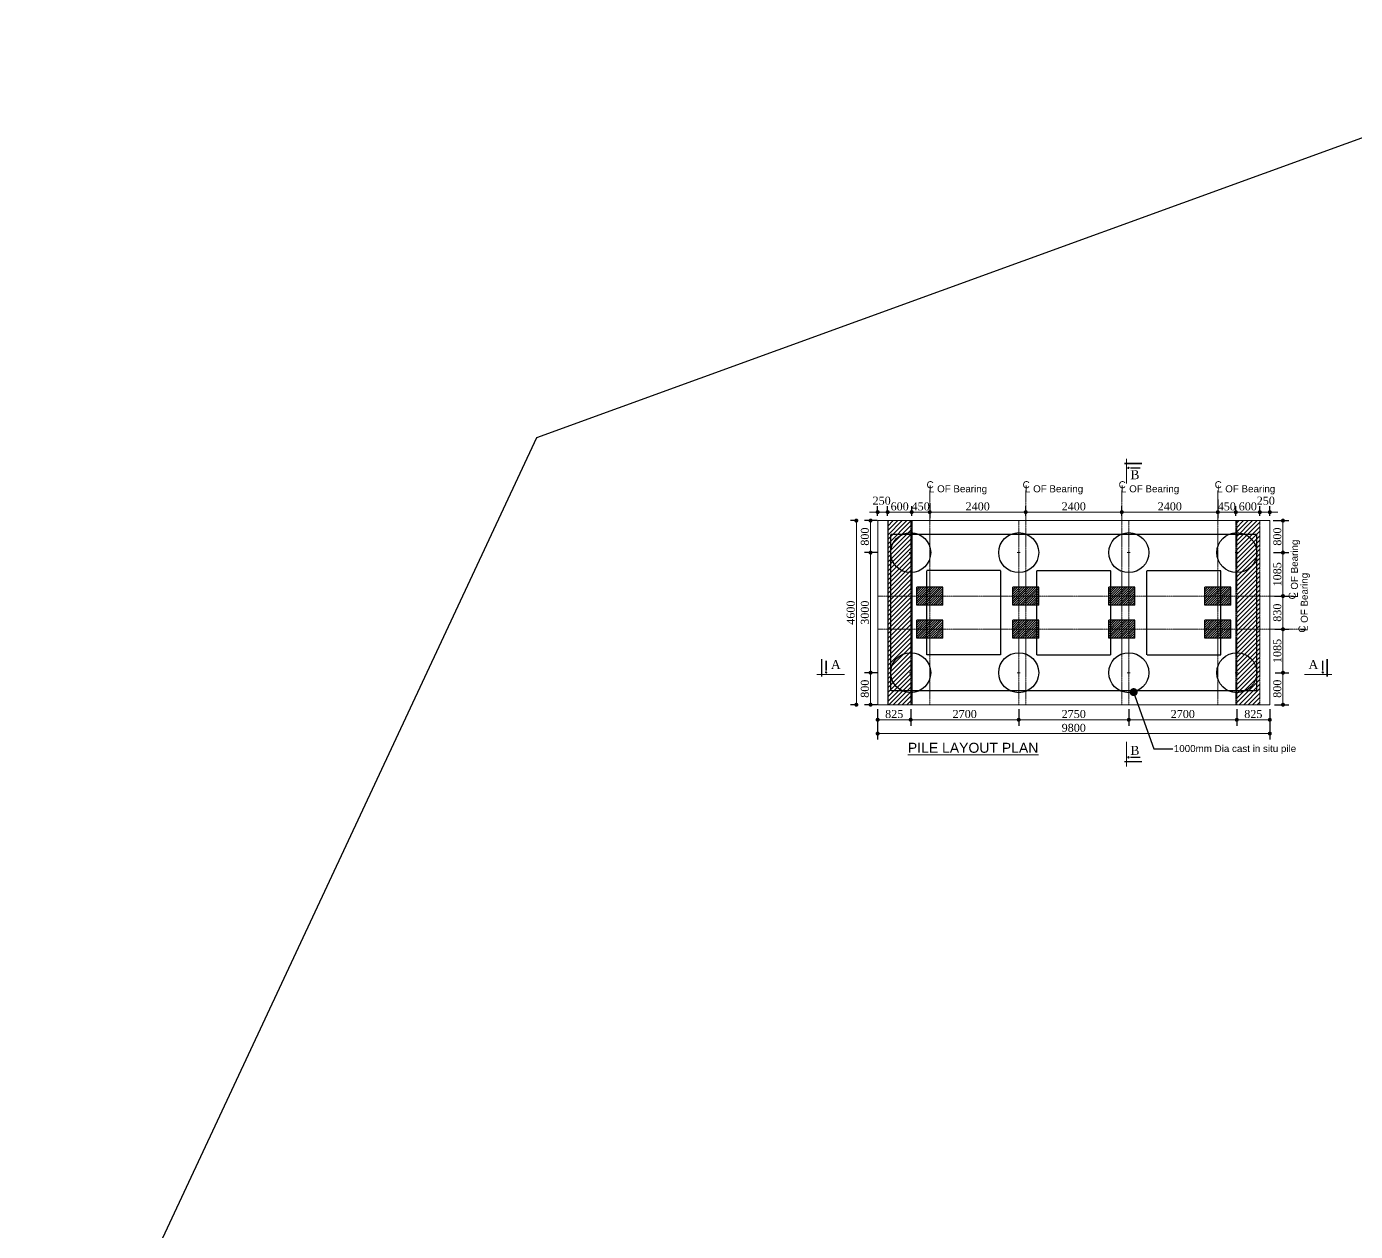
# Model space of a CAD drawing. Header units: millimetres. Extents: x -452357 to 35267, y 81803 to 461763.
# Drawn here: x -312808 to -279601, y 305054 to 335157 of the extents above; entities that cross this region are included whole.
import ezdxf

# ---------------------------------------------------------------- set-up
doc = ezdxf.new("R2010")
doc.units = ezdxf.units.MM
doc.header["$PDMODE"] = 2
doc.linetypes.add('CENTER', pattern=[2, 1.25, -0.25, 0.25, -0.25])
doc.linetypes.add('HIDDEN', pattern=[9.525, 6.35, -3.175])
doc.layers.get('Defpoints').update_dxf_attribs({"lineweight": 13})
for name, color, linetype, lineweight in [('Center Line', 34, 'Continuous', 15), ('Dimision', 96, 'Continuous', 18), ('hatch', 65, 'Continuous', 15), ('Hatching', 65, 'Continuous', 20), ('Pile', 11, 'Continuous', 15), ('Text', 7, 'Continuous', 15)]:
    doc.layers.add(name, color=color, linetype=linetype, lineweight=lineweight)
doc.layers.add('Pire Line', color=11, linetype='Continuous')
doc.styles.add('ROMANS', font='arial.ttf', dxfattribs={"height": 200})
doc.styles.get("Standard").update_dxf_attribs({"font": 'times.ttf'})
doc.linetypes.add('BATTING', pattern='A,0.00254,-2.54,[134,ltypeshp.shx,S=2.54,R=0,X=-2.54,Y=0],-5.08,[134,ltypeshp.shx,S=2.54,R=180,X=2.54,Y=0],-2.54', length=10.16254)
doc.dimstyles.new('ISO-25', dxfattribs={"dimtxt": 175, "dimasz": 100, "dimexe": 65, "dimexo": 115.625, "dimgap": 40, "dimtad": 1, "dimtoh": 1, "dimdec": 0, "dimtxsty": 'Standard', "dimblk": 'DOT', "dimcen": 300, "dimclrd": 256, "dimclre": 256, "dimclrt": 256, "dimadec": 0, "dimazin": 0, "dimtfac": 1, "dimtdec": 0, "dimtix": 1, "dimtmove": 0, "dimatfit": 3, "dimldrblk": 'DOT', "dimfxl": 75, "dimlwd": -1, "dimarcsym": 0})
pattern_1 = [(45, (76970.856, 180745.85), (-56.1266, 56.1266), [])]

# ---------------------------------------------------------------- blocks, each defined once
blk = doc.blocks.new('_Dot')
at = {"color": 0, "linetype": 'ByBlock', "lineweight": -2}
blk.add_line((-0.5, 0), (-1, 0), dxfattribs=at)
at = {"color": 0, "linetype": 'ByBlock', "const_width": 0.5}
blk.add_lwpolyline([(-0.25, 0, 1), (0.25, 0, 1)], format="xyb", close=True, dxfattribs=at)
blk = doc.blocks.new('*D371')
at = {"layer": 'Defpoints', "color": 0, "ltscale": 3, "transparency": 16777216}
for p in [(-283040, 323458), (-285440, 323026), (-285440, 322814)]:
    blk.add_point(p, dxfattribs=at)
at = {"layer": 'Dimision', "color": 1, "lineweight": -2, "ltscale": 3, "transparency": 16777216}
for p, q in [((-285440, 322930), (-285440, 323176)), ((-283040, 323342), (-283040, 322876))]:
    blk.add_line(p, q, dxfattribs=at)
at = {"layer": 'Dimision', "ltscale": 3, "transparency": 16777216}
blk.add_line((-283140, 323026), (-285340, 323026), dxfattribs=at)
at = {"layer": 'Dimision', "ltscale": 3, "transparency": 16777216, "xscale": 100, "yscale": 100, "zscale": 100, "rotation": 180}
blk.add_blockref('_Dot', (-285440, 323026), dxfattribs=at)
at = {"layer": 'Dimision', "ltscale": 3, "transparency": 16777216, "xscale": 100, "yscale": 100, "zscale": 100}
blk.add_blockref('_Dot', (-283040, 323026), dxfattribs=at)
at = {"layer": 'Dimision', "ltscale": 3, "transparency": 16777216, "insert": (-284240, 323168), "char_height": 200, "attachment_point": 5}
blk.add_mtext('2400', dxfattribs=at)
blk = doc.blocks.new('*D372')
at = {"layer": 'Defpoints', "color": 0, "ltscale": 3, "transparency": 16777216}
for p in [(-290239, 323366), (-290239, 323026), (-287840, 322814)]:
    blk.add_point(p, dxfattribs=at)
at = {"layer": 'Dimision', "color": 1, "lineweight": -2, "ltscale": 3, "transparency": 16777216}
for p, q in [((-290239, 323250), (-290239, 322876)), ((-287840, 322930), (-287840, 323176))]:
    blk.add_line(p, q, dxfattribs=at)
at = {"layer": 'Dimision', "ltscale": 3, "transparency": 16777216}
blk.add_line((-287940, 323026), (-290139, 323026), dxfattribs=at)
at = {"layer": 'Dimision', "ltscale": 3, "transparency": 16777216, "xscale": 100, "yscale": 100, "zscale": 100, "rotation": 180}
blk.add_blockref('_Dot', (-290239, 323026), dxfattribs=at)
at = {"layer": 'Dimision', "ltscale": 3, "transparency": 16777216, "xscale": 100, "yscale": 100, "zscale": 100}
blk.add_blockref('_Dot', (-287840, 323026), dxfattribs=at)
at = {"layer": 'Dimision', "ltscale": 3, "transparency": 16777216, "insert": (-289040, 323168), "char_height": 200, "attachment_point": 5}
blk.add_mtext('2400', dxfattribs=at)
blk = doc.blocks.new('*D373')
at = {"layer": 'Defpoints', "color": 0, "ltscale": 3, "transparency": 16777216}
for p in [(-290239, 323366), (-290690, 323026), (-290690, 322814)]:
    blk.add_point(p, dxfattribs=at)
at = {"layer": 'Dimision', "color": 1, "lineweight": -2, "ltscale": 3, "transparency": 16777216}
for p, q in [((-290690, 322930), (-290690, 323176)), ((-290239, 323250), (-290239, 322876))]:
    blk.add_line(p, q, dxfattribs=at)
at = {"layer": 'Dimision', "ltscale": 3, "transparency": 16777216}
for p, q in [((-290790, 323026), (-290890, 323026)), ((-290239, 323026), (-290690, 323026)), ((-290139, 323026), (-290039, 323026))]:
    blk.add_line(p, q, dxfattribs=at)
at = {"layer": 'Dimision', "ltscale": 3, "transparency": 16777216, "xscale": 100, "yscale": 100, "zscale": 100}
blk.add_blockref('_Dot', (-290690, 323026), dxfattribs=at)
at = {"layer": 'Dimision', "ltscale": 3, "transparency": 16777216, "xscale": 100, "yscale": 100, "zscale": 100, "rotation": 180}
blk.add_blockref('_Dot', (-290239, 323026), dxfattribs=at)
at = {"layer": 'Dimision', "ltscale": 3, "transparency": 16777216, "insert": (-290465, 323168), "char_height": 200, "attachment_point": 5}
blk.add_mtext('450', dxfattribs=at)
blk = doc.blocks.new('*D374')
at = {"layer": 'Defpoints', "color": 0, "ltscale": 0.25, "transparency": 16777216}
for p in [(-291290, 323026), (-291290, 322814), (-290690, 322814)]:
    blk.add_point(p, dxfattribs=at)
at = {"layer": 'Dimision', "color": 1, "lineweight": -2, "ltscale": 0.25, "transparency": 16777216}
for p, q in [((-291290, 322930), (-291290, 323176)), ((-290690, 322930), (-290690, 323176))]:
    blk.add_line(p, q, dxfattribs=at)
at = {"layer": 'Dimision', "ltscale": 0.25, "transparency": 16777216}
blk.add_line((-290790, 323026), (-291190, 323026), dxfattribs=at)
at = {"layer": 'Dimision', "ltscale": 0.25, "transparency": 16777216, "xscale": 100, "yscale": 100, "zscale": 100, "rotation": 180}
blk.add_blockref('_Dot', (-291290, 323026), dxfattribs=at)
at = {"layer": 'Dimision', "ltscale": 0.25, "transparency": 16777216, "xscale": 100, "yscale": 100, "zscale": 100}
blk.add_blockref('_Dot', (-290690, 323026), dxfattribs=at)
at = {"layer": 'Dimision', "ltscale": 0.25, "transparency": 16777216, "insert": (-290990, 323168), "char_height": 200, "attachment_point": 5}
blk.add_mtext('600', dxfattribs=at)
blk = doc.blocks.new('*D375')
at = {"layer": 'Defpoints', "color": 0, "ltscale": 0.25, "transparency": 16777216}
for p in [(-291540, 323026), (-291540, 322814), (-291290, 322814)]:
    blk.add_point(p, dxfattribs=at)
at = {"layer": 'Dimision', "color": 1, "lineweight": -2, "ltscale": 0.25, "transparency": 16777216}
for p, q in [((-291540, 322930), (-291540, 323176)), ((-291290, 322930), (-291290, 323176))]:
    blk.add_line(p, q, dxfattribs=at)
at = {"layer": 'Dimision', "ltscale": 0.25, "transparency": 16777216}
for p, q in [((-291640, 323026), (-291740, 323026)), ((-291290, 323026), (-291540, 323026)), ((-291190, 323026), (-291090, 323026))]:
    blk.add_line(p, q, dxfattribs=at)
at = {"layer": 'Dimision', "ltscale": 0.25, "transparency": 16777216, "xscale": 100, "yscale": 100, "zscale": 100}
blk.add_blockref('_Dot', (-291540, 323026), dxfattribs=at)
at = {"layer": 'Dimision', "ltscale": 0.25, "transparency": 16777216, "xscale": 100, "yscale": 100, "zscale": 100, "rotation": 180}
blk.add_blockref('_Dot', (-291290, 323026), dxfattribs=at)
at = {"layer": 'Dimision', "ltscale": 0.25, "transparency": 16777216, "insert": (-291440, 323310), "char_height": 200, "attachment_point": 5}
blk.add_mtext('250', dxfattribs=at)
blk = doc.blocks.new('*D376')
at = {"layer": 'Defpoints', "color": 0, "ltscale": 3, "transparency": 16777216}
for p in [(-283040, 323366), (-282590, 323026), (-282590, 322814)]:
    blk.add_point(p, dxfattribs=at)
at = {"layer": 'Dimision', "color": 1, "lineweight": -2, "ltscale": 3, "transparency": 16777216}
for p, q in [((-283040, 323250), (-283040, 322876)), ((-282590, 322930), (-282590, 323176))]:
    blk.add_line(p, q, dxfattribs=at)
at = {"layer": 'Dimision', "ltscale": 3, "transparency": 16777216}
for p, q in [((-283140, 323026), (-283240, 323026)), ((-283040, 323026), (-282590, 323026)), ((-282490, 323026), (-282390, 323026))]:
    blk.add_line(p, q, dxfattribs=at)
at = {"layer": 'Dimision', "ltscale": 3, "transparency": 16777216, "xscale": 100, "yscale": 100, "zscale": 100}
blk.add_blockref('_Dot', (-283040, 323026), dxfattribs=at)
at = {"layer": 'Dimision', "ltscale": 3, "transparency": 16777216, "xscale": 100, "yscale": 100, "zscale": 100, "rotation": 180}
blk.add_blockref('_Dot', (-282590, 323026), dxfattribs=at)
at = {"layer": 'Dimision', "ltscale": 3, "transparency": 16777216, "insert": (-282815, 323168), "char_height": 200, "attachment_point": 5}
blk.add_mtext('450', dxfattribs=at)
blk = doc.blocks.new('*D377')
at = {"layer": 'Defpoints', "color": 0, "ltscale": 0.25, "transparency": 16777216}
for p in [(-282590, 322814), (-281990, 323026), (-281990, 322814)]:
    blk.add_point(p, dxfattribs=at)
at = {"layer": 'Dimision', "color": 1, "lineweight": -2, "ltscale": 0.25, "transparency": 16777216}
for p, q in [((-282590, 322930), (-282590, 323176)), ((-281990, 322930), (-281990, 323176))]:
    blk.add_line(p, q, dxfattribs=at)
at = {"layer": 'Dimision', "ltscale": 0.25, "transparency": 16777216}
blk.add_line((-282490, 323026), (-282090, 323026), dxfattribs=at)
at = {"layer": 'Dimision', "ltscale": 0.25, "transparency": 16777216, "xscale": 100, "yscale": 100, "zscale": 100, "rotation": 180}
blk.add_blockref('_Dot', (-282590, 323026), dxfattribs=at)
at = {"layer": 'Dimision', "ltscale": 0.25, "transparency": 16777216, "xscale": 100, "yscale": 100, "zscale": 100}
blk.add_blockref('_Dot', (-281990, 323026), dxfattribs=at)
at = {"layer": 'Dimision', "ltscale": 0.25, "transparency": 16777216, "insert": (-282290, 323168), "char_height": 200, "attachment_point": 5}
blk.add_mtext('600', dxfattribs=at)
blk = doc.blocks.new('*D378')
at = {"layer": 'Defpoints', "color": 0, "ltscale": 0.25, "transparency": 16777216}
for p in [(-281990, 322814), (-281740, 323026), (-281740, 322814)]:
    blk.add_point(p, dxfattribs=at)
at = {"layer": 'Dimision', "color": 1, "lineweight": -2, "ltscale": 0.25, "transparency": 16777216}
for p, q in [((-281990, 322930), (-281990, 323176)), ((-281740, 322930), (-281740, 323176))]:
    blk.add_line(p, q, dxfattribs=at)
at = {"layer": 'Dimision', "ltscale": 0.25, "transparency": 16777216}
for p, q in [((-282090, 323026), (-282190, 323026)), ((-281990, 323026), (-281740, 323026)), ((-281640, 323026), (-281540, 323026))]:
    blk.add_line(p, q, dxfattribs=at)
at = {"layer": 'Dimision', "ltscale": 0.25, "transparency": 16777216, "xscale": 100, "yscale": 100, "zscale": 100}
blk.add_blockref('_Dot', (-281990, 323026), dxfattribs=at)
at = {"layer": 'Dimision', "ltscale": 0.25, "transparency": 16777216, "xscale": 100, "yscale": 100, "zscale": 100, "rotation": 180}
blk.add_blockref('_Dot', (-281740, 323026), dxfattribs=at)
at = {"layer": 'Dimision', "ltscale": 0.25, "transparency": 16777216, "insert": (-281840, 323310), "char_height": 200, "attachment_point": 5}
blk.add_mtext('250', dxfattribs=at)
blk = doc.blocks.new('*D379')
at = {"layer": 'Defpoints', "color": 0, "ltscale": 3, "transparency": 16777216}
for p in [(-291440, 322814), (-291717, 322014), (-291440, 322014)]:
    blk.add_point(p, dxfattribs=at)
at = {"layer": 'Dimision', "color": 1, "lineweight": -2, "ltscale": 3, "transparency": 16777216}
for p, q in [((-291555, 322814), (-291867, 322814)), ((-291555, 322014), (-291867, 322014))]:
    blk.add_line(p, q, dxfattribs=at)
at = {"layer": 'Dimision', "ltscale": 3, "transparency": 16777216}
blk.add_line((-291717, 322714), (-291717, 322114), dxfattribs=at)
at = {"layer": 'Dimision', "ltscale": 3, "transparency": 16777216, "xscale": 100, "yscale": 100, "zscale": 100}
for p, rotation in [((-291717, 322814), 90), ((-291717, 322014), 270)]:
    blk.add_blockref('_Dot', p, dxfattribs=dict(at, rotation=rotation))
at = {"layer": 'Dimision', "ltscale": 3, "transparency": 16777216, "insert": (-291859, 322414), "char_height": 200, "attachment_point": 5, "rotation": 90}
blk.add_mtext('800', dxfattribs=at)
blk = doc.blocks.new('*D380')
at = {"layer": 'Defpoints', "color": 0, "ltscale": 3, "transparency": 16777216}
for p in [(-291440, 322014), (-291717, 319014), (-291440, 319014)]:
    blk.add_point(p, dxfattribs=at)
at = {"layer": 'Dimision', "color": 1, "lineweight": -2, "ltscale": 3, "transparency": 16777216}
for p, q in [((-291555, 322014), (-291867, 322014)), ((-291555, 319014), (-291867, 319014))]:
    blk.add_line(p, q, dxfattribs=at)
at = {"layer": 'Dimision', "ltscale": 3, "transparency": 16777216}
blk.add_line((-291717, 321914), (-291717, 319114), dxfattribs=at)
at = {"layer": 'Dimision', "ltscale": 3, "transparency": 16777216, "xscale": 100, "yscale": 100, "zscale": 100}
for p, rotation in [((-291717, 322014), 90), ((-291717, 319014), 270)]:
    blk.add_blockref('_Dot', p, dxfattribs=dict(at, rotation=rotation))
at = {"layer": 'Dimision', "ltscale": 3, "transparency": 16777216, "insert": (-291859, 320514), "char_height": 200, "attachment_point": 5, "rotation": 90}
blk.add_mtext('3000', dxfattribs=at)
blk = doc.blocks.new('*D381')
at = {"layer": 'Defpoints', "color": 0, "ltscale": 3, "transparency": 16777216}
for p in [(-291440, 319014), (-291717, 318214), (-291440, 318214)]:
    blk.add_point(p, dxfattribs=at)
at = {"layer": 'Dimision', "color": 1, "lineweight": -2, "ltscale": 3, "transparency": 16777216}
for p, q in [((-291555, 319014), (-291867, 319014)), ((-291555, 318214), (-291867, 318214))]:
    blk.add_line(p, q, dxfattribs=at)
at = {"layer": 'Dimision', "ltscale": 3, "transparency": 16777216}
blk.add_line((-291717, 318914), (-291717, 318314), dxfattribs=at)
at = {"layer": 'Dimision', "ltscale": 3, "transparency": 16777216, "xscale": 100, "yscale": 100, "zscale": 100}
for p, rotation in [((-291717, 319014), 90), ((-291717, 318214), 270)]:
    blk.add_blockref('_Dot', p, dxfattribs=dict(at, rotation=rotation))
at = {"layer": 'Dimision', "ltscale": 3, "transparency": 16777216, "insert": (-291859, 318614), "char_height": 200, "attachment_point": 5, "rotation": 90}
blk.add_mtext('800', dxfattribs=at)
blk = doc.blocks.new('*D382')
at = {"layer": 'Defpoints', "color": 0, "ltscale": 3, "transparency": 16777216}
for p in [(-291540, 318214), (-281740, 318214), (-291540, 317493)]:
    blk.add_point(p, dxfattribs=at)
at = {"layer": 'Dimision', "color": 1, "lineweight": -2, "ltscale": 3, "transparency": 16777216}
for p, q in [((-291540, 318099), (-291540, 317343)), ((-281740, 318099), (-281740, 317343))]:
    blk.add_line(p, q, dxfattribs=at)
at = {"layer": 'Dimision', "ltscale": 3, "transparency": 16777216}
blk.add_line((-281840, 317493), (-291440, 317493), dxfattribs=at)
at = {"layer": 'Dimision', "ltscale": 3, "transparency": 16777216, "xscale": 100, "yscale": 100, "zscale": 100, "rotation": 180}
blk.add_blockref('_Dot', (-291540, 317493), dxfattribs=at)
at = {"layer": 'Dimision', "ltscale": 3, "transparency": 16777216, "xscale": 100, "yscale": 100, "zscale": 100}
blk.add_blockref('_Dot', (-281740, 317493), dxfattribs=at)
at = {"layer": 'Dimision', "ltscale": 3, "transparency": 16777216, "insert": (-286640, 317635), "char_height": 200, "attachment_point": 5}
blk.add_mtext('9800', dxfattribs=at)
blk = doc.blocks.new('*D383')
at = {"layer": 'Defpoints', "color": 0, "ltscale": 3, "transparency": 16777216}
for p in [(-292072, 322814), (-291927, 322814), (-291927, 318214)]:
    blk.add_point(p, dxfattribs=at)
at = {"layer": 'Dimision', "color": 1, "lineweight": -2, "ltscale": 3, "transparency": 16777216}
for p, q in [((-292042, 322814), (-292222, 322814)), ((-292042, 318214), (-292222, 318214))]:
    blk.add_line(p, q, dxfattribs=at)
at = {"layer": 'Dimision', "ltscale": 3, "transparency": 16777216}
blk.add_line((-292072, 318314), (-292072, 322714), dxfattribs=at)
at = {"layer": 'Dimision', "ltscale": 3, "transparency": 16777216, "xscale": 100, "yscale": 100, "zscale": 100}
for p, rotation in [((-292072, 322814), 90), ((-292072, 318214), 270)]:
    blk.add_blockref('_Dot', p, dxfattribs=dict(at, rotation=rotation))
at = {"layer": 'Dimision', "ltscale": 3, "transparency": 16777216, "insert": (-292213, 320514), "char_height": 200, "attachment_point": 5, "rotation": 90}
blk.add_mtext('4600', dxfattribs=at)
blk = doc.blocks.new('*D384')
at = {"layer": 'Defpoints', "color": 0, "ltscale": 3, "transparency": 16777216}
for p in [(-281735, 320099), (-281411, 320099), (-281724, 319014)]:
    blk.add_point(p, dxfattribs=at)
at = {"layer": 'Dimision', "color": 1, "lineweight": -2, "ltscale": 3, "transparency": 16777216}
for p, q in [((-281619, 320099), (-281261, 320099)), ((-281608, 319014), (-281261, 319014))]:
    blk.add_line(p, q, dxfattribs=at)
at = {"layer": 'Dimision', "ltscale": 3, "transparency": 16777216}
blk.add_line((-281411, 319114), (-281411, 319999), dxfattribs=at)
at = {"layer": 'Dimision', "ltscale": 3, "transparency": 16777216, "xscale": 100, "yscale": 100, "zscale": 100}
for p, rotation in [((-281411, 320099), 90), ((-281411, 319014), 270)]:
    blk.add_blockref('_Dot', p, dxfattribs=dict(at, rotation=rotation))
at = {"layer": 'Dimision', "ltscale": 3, "transparency": 16777216, "insert": (-281553, 319557), "char_height": 200, "attachment_point": 5, "rotation": 90}
blk.add_mtext('1085', dxfattribs=at)
blk = doc.blocks.new('*D385')
at = {"layer": 'Defpoints', "color": 0, "ltscale": 3, "transparency": 16777216}
for p in [(-281741, 320929), (-281411, 320929), (-281735, 320099)]:
    blk.add_point(p, dxfattribs=at)
at = {"layer": 'Dimision', "color": 1, "lineweight": -2, "ltscale": 3, "transparency": 16777216}
for p, q in [((-281625, 320929), (-281261, 320929)), ((-281619, 320099), (-281261, 320099))]:
    blk.add_line(p, q, dxfattribs=at)
at = {"layer": 'Dimision', "ltscale": 3, "transparency": 16777216}
blk.add_line((-281411, 320199), (-281411, 320829), dxfattribs=at)
at = {"layer": 'Dimision', "ltscale": 3, "transparency": 16777216, "xscale": 100, "yscale": 100, "zscale": 100}
for p, rotation in [((-281411, 320929), 90), ((-281411, 320099), 270)]:
    blk.add_blockref('_Dot', p, dxfattribs=dict(at, rotation=rotation))
at = {"layer": 'Dimision', "ltscale": 3, "transparency": 16777216, "insert": (-281553, 320514), "char_height": 200, "attachment_point": 5, "rotation": 90}
blk.add_mtext('830', dxfattribs=at)
blk = doc.blocks.new('*D386')
at = {"layer": 'Defpoints', "color": 0, "ltscale": 3, "transparency": 16777216}
for p in [(-281763, 322014), (-281412, 322014), (-281741, 320929)]:
    blk.add_point(p, dxfattribs=at)
at = {"layer": 'Dimision', "color": 1, "lineweight": -2, "ltscale": 3, "transparency": 16777216}
for p, q in [((-281648, 322014), (-281262, 322014)), ((-281625, 320929), (-281262, 320929))]:
    blk.add_line(p, q, dxfattribs=at)
at = {"layer": 'Dimision', "ltscale": 3, "transparency": 16777216}
blk.add_line((-281412, 321029), (-281412, 321914), dxfattribs=at)
at = {"layer": 'Dimision', "ltscale": 3, "transparency": 16777216, "xscale": 100, "yscale": 100, "zscale": 100}
for p, rotation in [((-281412, 322014), 90), ((-281412, 320929), 270)]:
    blk.add_blockref('_Dot', p, dxfattribs=dict(at, rotation=rotation))
at = {"layer": 'Dimision', "ltscale": 3, "transparency": 16777216, "insert": (-281553, 321472), "char_height": 200, "attachment_point": 5, "rotation": 90}
blk.add_mtext('1085', dxfattribs=at)
blk = doc.blocks.new('*D387')
at = {"layer": 'Defpoints', "color": 0, "ltscale": 3, "transparency": 16777216}
for p in [(-281724, 319014), (-281742, 318214), (-281411, 318214)]:
    blk.add_point(p, dxfattribs=at)
at = {"layer": 'Dimision', "color": 1, "lineweight": -2, "ltscale": 3, "transparency": 16777216}
for p, q in [((-281608, 319014), (-281261, 319014)), ((-281626, 318214), (-281261, 318214))]:
    blk.add_line(p, q, dxfattribs=at)
at = {"layer": 'Dimision', "ltscale": 3, "transparency": 16777216}
blk.add_line((-281411, 318914), (-281411, 318314), dxfattribs=at)
at = {"layer": 'Dimision', "ltscale": 3, "transparency": 16777216, "xscale": 100, "yscale": 100, "zscale": 100}
for p, rotation in [((-281411, 319014), 90), ((-281411, 318214), 270)]:
    blk.add_blockref('_Dot', p, dxfattribs=dict(at, rotation=rotation))
at = {"layer": 'Dimision', "ltscale": 3, "transparency": 16777216, "insert": (-281553, 318614), "char_height": 200, "attachment_point": 5, "rotation": 90}
blk.add_mtext('800', dxfattribs=at)
blk = doc.blocks.new('*D388')
at = {"layer": 'Defpoints', "color": 0, "ltscale": 3, "transparency": 16777216}
for p in [(-281769, 322814), (-281412, 322814), (-281763, 322014)]:
    blk.add_point(p, dxfattribs=at)
at = {"layer": 'Dimision', "color": 1, "lineweight": -2, "ltscale": 3, "transparency": 16777216}
for p, q in [((-281653, 322814), (-281262, 322814)), ((-281648, 322014), (-281262, 322014))]:
    blk.add_line(p, q, dxfattribs=at)
at = {"layer": 'Dimision', "ltscale": 3, "transparency": 16777216}
blk.add_line((-281412, 322114), (-281412, 322714), dxfattribs=at)
at = {"layer": 'Dimision', "ltscale": 3, "transparency": 16777216, "xscale": 100, "yscale": 100, "zscale": 100}
for p, rotation in [((-281412, 322814), 90), ((-281412, 322014), 270)]:
    blk.add_blockref('_Dot', p, dxfattribs=dict(at, rotation=rotation))
at = {"layer": 'Dimision', "ltscale": 3, "transparency": 16777216, "insert": (-281553, 322414), "char_height": 200, "attachment_point": 5, "rotation": 90}
blk.add_mtext('800', dxfattribs=at)
blk = doc.blocks.new('*D389')
at = {"layer": 'Defpoints', "color": 0, "ltscale": 3, "transparency": 16777216}
for p in [(-291540, 318214), (-290715, 318214), (-290715, 317838)]:
    blk.add_point(p, dxfattribs=at)
at = {"layer": 'Dimision', "color": 1, "lineweight": -2, "ltscale": 3, "transparency": 16777216}
for p, q in [((-291540, 318099), (-291540, 317688)), ((-290715, 318099), (-290715, 317688))]:
    blk.add_line(p, q, dxfattribs=at)
at = {"layer": 'Dimision', "ltscale": 3, "transparency": 16777216}
blk.add_line((-291440, 317838), (-290815, 317838), dxfattribs=at)
at = {"layer": 'Dimision', "ltscale": 3, "transparency": 16777216, "xscale": 100, "yscale": 100, "zscale": 100, "rotation": 180}
blk.add_blockref('_Dot', (-291540, 317838), dxfattribs=at)
at = {"layer": 'Dimision', "ltscale": 3, "transparency": 16777216, "xscale": 100, "yscale": 100, "zscale": 100}
blk.add_blockref('_Dot', (-290715, 317838), dxfattribs=at)
at = {"layer": 'Dimision', "ltscale": 3, "transparency": 16777216, "insert": (-291127, 317980), "char_height": 200, "attachment_point": 5}
blk.add_mtext('825', dxfattribs=at)
blk = doc.blocks.new('*D450')
at = {"layer": 'Defpoints', "color": 0, "ltscale": 0.25, "transparency": 16777216}
for p in [(-287840, 323026), (-287840, 322814), (-285440, 322814)]:
    blk.add_point(p, dxfattribs=at)
at = {"layer": 'Dimision', "color": 1, "lineweight": -2, "ltscale": 0.25, "transparency": 16777216}
for p, q in [((-287840, 322930), (-287840, 323176)), ((-285440, 322930), (-285440, 323176))]:
    blk.add_line(p, q, dxfattribs=at)
at = {"layer": 'Dimision', "ltscale": 0.25, "transparency": 16777216}
blk.add_line((-285540, 323026), (-287740, 323026), dxfattribs=at)
at = {"layer": 'Dimision', "ltscale": 0.25, "transparency": 16777216, "xscale": 100, "yscale": 100, "zscale": 100, "rotation": 180}
blk.add_blockref('_Dot', (-287840, 323026), dxfattribs=at)
at = {"layer": 'Dimision', "ltscale": 0.25, "transparency": 16777216, "xscale": 100, "yscale": 100, "zscale": 100}
blk.add_blockref('_Dot', (-285440, 323026), dxfattribs=at)
at = {"layer": 'Dimision', "ltscale": 0.25, "transparency": 16777216, "insert": (-286640, 323168), "char_height": 200, "attachment_point": 5}
blk.add_mtext('2400', dxfattribs=at)
blk = doc.blocks.new('*D436')
at = {"layer": 'Defpoints', "color": 0, "ltscale": 0.25, "transparency": 16777216}
for p in [(-290715, 318214), (-288015, 318214), (-288015, 317838)]:
    blk.add_point(p, dxfattribs=at)
at = {"layer": 'Dimision', "color": 1, "lineweight": -2, "ltscale": 0.25, "transparency": 16777216}
for p, q in [((-290715, 318099), (-290715, 317688)), ((-288015, 318099), (-288015, 317688))]:
    blk.add_line(p, q, dxfattribs=at)
at = {"layer": 'Dimision', "ltscale": 0.25, "transparency": 16777216}
blk.add_line((-290615, 317838), (-288115, 317838), dxfattribs=at)
at = {"layer": 'Dimision', "ltscale": 0.25, "transparency": 16777216, "xscale": 100, "yscale": 100, "zscale": 100, "rotation": 180}
blk.add_blockref('_Dot', (-290715, 317838), dxfattribs=at)
at = {"layer": 'Dimision', "ltscale": 0.25, "transparency": 16777216, "xscale": 100, "yscale": 100, "zscale": 100}
blk.add_blockref('_Dot', (-288015, 317838), dxfattribs=at)
at = {"layer": 'Dimision', "ltscale": 0.25, "transparency": 16777216, "insert": (-289365, 317980), "char_height": 200, "attachment_point": 5}
blk.add_mtext('2700', dxfattribs=at)
blk = doc.blocks.new('*D437')
at = {"layer": 'Defpoints', "color": 0, "ltscale": 0.25, "transparency": 16777216}
for p in [(-288015, 318214), (-285265, 318214), (-285265, 317838)]:
    blk.add_point(p, dxfattribs=at)
at = {"layer": 'Dimision', "color": 1, "lineweight": -2, "ltscale": 0.25, "transparency": 16777216}
for p, q in [((-288015, 318099), (-288015, 317688)), ((-285265, 318099), (-285265, 317688))]:
    blk.add_line(p, q, dxfattribs=at)
at = {"layer": 'Dimision', "ltscale": 0.25, "transparency": 16777216}
blk.add_line((-287915, 317838), (-285365, 317838), dxfattribs=at)
at = {"layer": 'Dimision', "ltscale": 0.25, "transparency": 16777216, "xscale": 100, "yscale": 100, "zscale": 100, "rotation": 180}
blk.add_blockref('_Dot', (-288015, 317838), dxfattribs=at)
at = {"layer": 'Dimision', "ltscale": 0.25, "transparency": 16777216, "xscale": 100, "yscale": 100, "zscale": 100}
blk.add_blockref('_Dot', (-285265, 317838), dxfattribs=at)
at = {"layer": 'Dimision', "ltscale": 0.25, "transparency": 16777216, "insert": (-286640, 317980), "char_height": 200, "attachment_point": 5}
blk.add_mtext('2750', dxfattribs=at)
blk = doc.blocks.new('*D438')
at = {"layer": 'Defpoints', "color": 0, "ltscale": 0.25, "transparency": 16777216}
for p in [(-285265, 318214), (-282565, 318214), (-282565, 317838)]:
    blk.add_point(p, dxfattribs=at)
at = {"layer": 'Dimision', "color": 1, "lineweight": -2, "ltscale": 0.25, "transparency": 16777216}
for p, q in [((-285265, 318099), (-285265, 317688)), ((-282565, 318099), (-282565, 317688))]:
    blk.add_line(p, q, dxfattribs=at)
at = {"layer": 'Dimision', "ltscale": 0.25, "transparency": 16777216}
blk.add_line((-285165, 317838), (-282665, 317838), dxfattribs=at)
at = {"layer": 'Dimision', "ltscale": 0.25, "transparency": 16777216, "xscale": 100, "yscale": 100, "zscale": 100, "rotation": 180}
blk.add_blockref('_Dot', (-285265, 317838), dxfattribs=at)
at = {"layer": 'Dimision', "ltscale": 0.25, "transparency": 16777216, "xscale": 100, "yscale": 100, "zscale": 100}
blk.add_blockref('_Dot', (-282565, 317838), dxfattribs=at)
at = {"layer": 'Dimision', "ltscale": 0.25, "transparency": 16777216, "insert": (-283915, 317980), "char_height": 200, "attachment_point": 5}
blk.add_mtext('2700', dxfattribs=at)
blk = doc.blocks.new('*D439')
at = {"layer": 'Defpoints', "color": 0, "ltscale": 0.25, "transparency": 16777216}
for p in [(-282565, 318214), (-281740, 318214), (-281740, 317838)]:
    blk.add_point(p, dxfattribs=at)
at = {"layer": 'Dimision', "color": 1, "lineweight": -2, "ltscale": 0.25, "transparency": 16777216}
for p, q in [((-282565, 318099), (-282565, 317688)), ((-281740, 318099), (-281740, 317688))]:
    blk.add_line(p, q, dxfattribs=at)
at = {"layer": 'Dimision', "ltscale": 0.25, "transparency": 16777216}
blk.add_line((-282465, 317838), (-281840, 317838), dxfattribs=at)
at = {"layer": 'Dimision', "ltscale": 0.25, "transparency": 16777216, "xscale": 100, "yscale": 100, "zscale": 100, "rotation": 180}
blk.add_blockref('_Dot', (-282565, 317838), dxfattribs=at)
at = {"layer": 'Dimision', "ltscale": 0.25, "transparency": 16777216, "xscale": 100, "yscale": 100, "zscale": 100}
blk.add_blockref('_Dot', (-281740, 317838), dxfattribs=at)
at = {"layer": 'Dimision', "ltscale": 0.25, "transparency": 16777216, "insert": (-282152, 317980), "char_height": 200, "attachment_point": 5}
blk.add_mtext('825', dxfattribs=at)

msp = doc.modelspace()

# ---------------------------------------------------------------- hatches: boundary and pattern name
at = {"layer": 'hatch', "ltscale": 10}
h = msp.add_hatch(dxfattribs=at)
h.set_pattern_fill('_USER', color=256, scale=40, angle=45, style=0, pattern_type=0)
h.set_pattern_definition([(45, (95792.035, 207774.285), (-28.2842712, 28.2842712), [])])
h.paths.add_polyline_path([(-290564.7, 320704.3), (-290564.7, 321154.3), (-289914.7, 321154.3), (-289914.7, 320704.3)])
h = msp.add_hatch(dxfattribs=at)
h.set_pattern_fill('_USER', color=256, scale=40, angle=45, style=0, pattern_type=0)
h.set_pattern_definition([(45, (98192.035, 207774.285), (-28.2842712, 28.2842712), [])])
h.paths.add_polyline_path([(-288164.7, 320704.3), (-288164.7, 321154.3), (-287514.7, 321154.3), (-287514.7, 320704.3)])
h = msp.add_hatch(dxfattribs=at)
h.set_pattern_fill('_USER', color=256, scale=40, angle=45, style=0, pattern_type=0)
h.set_pattern_definition([(45, (100592.035, 207774.285), (-28.2842712, 28.2842712), [])])
h.paths.add_polyline_path([(-285764.7, 320704.3), (-285764.7, 321154.3), (-285114.7, 321154.3), (-285114.7, 320704.3)])
h = msp.add_hatch(dxfattribs=at)
h.set_pattern_fill('_USER', color=256, scale=40, angle=45, style=0, pattern_type=0)
h.set_pattern_definition([(45, (102992.035, 207774.285), (-28.2842712, 28.2842712), [])])
h.paths.add_polyline_path([(-283364.7, 320704.3), (-283364.7, 321154.3), (-282714.7, 321154.3), (-282714.7, 320704.3)])
h = msp.add_hatch(dxfattribs=at)
h.set_pattern_fill('_USER', color=256, scale=40, angle=45, style=0, pattern_type=0)
h.set_pattern_definition([(45, (95792.035, 206944.285), (-28.2842712, 28.2842712), [])])
h.paths.add_polyline_path([(-290564.7, 319874.3), (-290564.7, 320324.3), (-289914.7, 320324.3), (-289914.7, 319874.3)])
h = msp.add_hatch(dxfattribs=at)
h.set_pattern_fill('_USER', color=256, scale=40, angle=45, style=0, pattern_type=0)
h.set_pattern_definition([(45, (98192.035, 206944.285), (-28.2842712, 28.2842712), [])])
h.paths.add_polyline_path([(-288164.7, 319874.3), (-288164.7, 320324.3), (-287514.7, 320324.3), (-287514.7, 319874.3)])
h = msp.add_hatch(dxfattribs=at)
h.set_pattern_fill('_USER', color=256, scale=40, angle=45, style=0, pattern_type=0)
h.set_pattern_definition([(45, (100592.035, 206944.285), (-28.2842712, 28.2842712), [])])
h.paths.add_polyline_path([(-285764.7, 319874.3), (-285764.7, 320324.3), (-285114.7, 320324.3), (-285114.7, 319874.3)])
h = msp.add_hatch(dxfattribs=at)
h.set_pattern_fill('_USER', color=256, scale=40, angle=45, style=0, pattern_type=0)
h.set_pattern_definition([(45, (102992.035, 206944.285), (-28.2842712, 28.2842712), [])])
h.paths.add_polyline_path([(-283364.7, 319874.3), (-283364.7, 320324.3), (-282714.7, 320324.3), (-282714.7, 319874.3)])
at = {"layer": 'Hatching', "ltscale": 0.25}
h = msp.add_hatch(dxfattribs=at)
h.set_pattern_fill('ANSI31', color=256, scale=25)
h.set_pattern_definition(pattern_1)
h.paths.add_polyline_path([(-291289.7, 322814.3), (-290689.7, 322814.3), (-290689.7, 318214.3), (-291289.7, 318214.3)])
h = msp.add_hatch(dxfattribs=at)
h.set_pattern_fill('ANSI31', color=256, scale=25)
h.set_pattern_definition(pattern_1)
h.paths.add_polyline_path([(-281989.7, 322814.3), (-282589.7, 322814.3), (-282589.7, 318214.3), (-281989.7, 318214.3)])
at = {"layer": 'Text'}
for points in [[(-285253.9, 324129.6, 1), (-285289.8, 324129.6, 1)], [(-292827.4, 319037.6, 1), (-292827.4, 319001.7, 1)], [(-280417.1, 319037.6, -1), (-280417.1, 319001.7, -1)], [(-285253.9, 316898.9, -1), (-285289.8, 316898.9, -1)]]:
    msp.add_hatch(color=256, dxfattribs=at).paths.add_polyline_path(points)

# ---------------------------------------------------------------- linework, layer by layer
at = {"layer": 'Center Line', "linetype": 'CENTER'}
for p, q in [((-290239.7, 318214.3), (-290239.7, 323568.4)), ((-287839.7, 318214.3), (-287839.7, 323568.4)), ((-285439.7, 318214.3), (-285439.7, 323568.4)), ((-283039.7, 318214.3), (-283039.7, 323568.4)), ((-290714.7, 318214.3), (-290714.7, 322814.3)), ((-288014.7, 318214.3), (-288014.7, 322814.3)), ((-285264.7, 318214.3), (-285264.7, 322814.3)), ((-282589.7, 318214.3), (-282589.7, 322814.3)), ((-282589.7, 318214.3), (-282589.7, 322814.3)), ((-282564.7, 318214.3), (-282564.7, 322814.3)), ((-281989.7, 318214.3), (-281989.7, 322814.3)), ((-291539.7, 320929.3), (-281141.2, 320929.3)), ((-291539.7, 320099.3), (-280860.7, 320099.3))]:
    msp.add_line(p, q, dxfattribs=at)
at = {"layer": 'Center Line'}
for p, q in [((-290677.2, 322014.3), (-290752.2, 322014.3)), ((-290714.7, 322051.8), (-290714.7, 321976.8)), ((-287977.2, 322014.3), (-288052.2, 322014.3)), ((-288014.7, 322051.8), (-288014.7, 321976.8)), ((-285227.2, 322014.3), (-285302.2, 322014.3)), ((-285264.7, 322051.8), (-285264.7, 321976.8)), ((-282527.2, 322014.3), (-282602.2, 322014.3)), ((-282564.7, 322051.8), (-282564.7, 321976.8)), ((-290677.2, 319014.3), (-290752.2, 319014.3)), ((-290714.7, 319051.8), (-290714.7, 318976.8)), ((-287977.2, 319014.3), (-288052.2, 319014.3)), ((-288014.7, 319051.8), (-288014.7, 318976.8)), ((-285227.2, 319014.3), (-285302.2, 319014.3)), ((-285264.7, 319051.8), (-285264.7, 318976.8)), ((-282527.2, 319014.3), (-282602.2, 319014.3)), ((-282564.7, 319051.8), (-282564.7, 318976.8))]:
    msp.add_line(p, q, dxfattribs=at)
at = {"layer": 'Pile', "ltscale": 3}
for p, q in [((-291539.7, 322814.3), (-281739.7, 322814.3)), ((-291539.7, 318214.3), (-291539.7, 322814.3)), ((-281739.7, 322814.3), (-281739.7, 318214.3)), ((-291539.7, 318214.3), (-281739.7, 318214.3))]:
    msp.add_line(p, q, dxfattribs=at)
at = {"layer": 'Pire Line', "linetype": 'HIDDEN', "ltscale": 0.2}
for p, q in [((-291289.7, 322814.3), (-291289.7, 318214.3)), ((-290689.7, 322814.3), (-290689.7, 318214.3)), ((-291214.7, 318564.3), (-291214.7, 322464.3)), ((-282064.7, 322464.3), (-291214.7, 322464.3)), ((-282064.7, 318564.3), (-282064.7, 322464.3)), ((-290314.7, 319464.3), (-290314.7, 321564.3)), ((-288464.7, 321564.3), (-290314.7, 321564.3)), ((-288464.7, 319464.3), (-288464.7, 321564.3)), ((-287564.7, 319464.3), (-287564.7, 321564.3)), ((-287564.7, 321564.3), (-285714.7, 321564.3)), ((-285714.7, 319464.3), (-285714.7, 321564.3)), ((-284814.7, 321564.3), (-282964.7, 321564.3)), ((-284814.7, 319464.3), (-284814.7, 321564.3)), ((-282964.7, 319464.3), (-282964.7, 321564.3)), ((-288464.7, 319464.3), (-290314.7, 319464.3)), ((-287564.7, 319464.3), (-285714.7, 319464.3)), ((-284814.7, 319464.3), (-282964.7, 319464.3)), ((-282064.7, 318564.3), (-291214.7, 318564.3))]:
    msp.add_line(p, q, dxfattribs=at)
at = {"layer": 'Pire Line', "ltscale": 5}
for p, q in [((-290564.7, 320704.3), (-290564.7, 321154.3)), ((-289914.7, 321154.3), (-290564.7, 321154.3)), ((-289914.7, 320704.3), (-289914.7, 321154.3)), ((-288164.7, 320704.3), (-288164.7, 321154.3)), ((-287514.7, 321154.3), (-288164.7, 321154.3)), ((-287514.7, 320704.3), (-287514.7, 321154.3)), ((-285764.7, 320704.3), (-285764.7, 321154.3)), ((-285114.7, 321154.3), (-285764.7, 321154.3)), ((-285114.7, 320704.3), (-285114.7, 321154.3)), ((-283364.7, 320704.3), (-283364.7, 321154.3)), ((-282714.7, 321154.3), (-283364.7, 321154.3)), ((-282714.7, 320704.3), (-282714.7, 321154.3)), ((-289914.7, 320704.3), (-290564.7, 320704.3)), ((-287514.7, 320704.3), (-288164.7, 320704.3)), ((-285114.7, 320704.3), (-285764.7, 320704.3)), ((-282714.7, 320704.3), (-283364.7, 320704.3)), ((-290564.7, 319874.3), (-290564.7, 320324.3)), ((-289914.7, 320324.3), (-290564.7, 320324.3)), ((-289914.7, 319874.3), (-289914.7, 320324.3)), ((-288164.7, 319874.3), (-288164.7, 320324.3)), ((-287514.7, 320324.3), (-288164.7, 320324.3)), ((-287514.7, 319874.3), (-287514.7, 320324.3)), ((-285764.7, 319874.3), (-285764.7, 320324.3)), ((-285114.7, 320324.3), (-285764.7, 320324.3)), ((-285114.7, 319874.3), (-285114.7, 320324.3)), ((-283364.7, 319874.3), (-283364.7, 320324.3)), ((-282714.7, 320324.3), (-283364.7, 320324.3)), ((-282714.7, 319874.3), (-282714.7, 320324.3)), ((-289914.7, 319874.3), (-290564.7, 319874.3)), ((-287514.7, 319874.3), (-288164.7, 319874.3)), ((-285114.7, 319874.3), (-285764.7, 319874.3)), ((-282714.7, 319874.3), (-283364.7, 319874.3))]:
    msp.add_line(p, q, dxfattribs=at)
at = {"layer": 'Pire Line', "color": 2, "linetype": 'BATTING', "ltscale": 150}
msp.add_lwpolyline([(-246968.6, 266846), (-234224.6, 294117.6), (-244497.1, 322412.9), (-271768.7, 335157), (-300064.1, 324884.4), (-312808.1, 297612.8), (-302535.6, 269317.5), (-275264, 256573.4)], close=True, dxfattribs=at)
at = {"layer": 'Pire Line', "ltscale": 0.25}
for centre in [(-290714.7, 322014.3), (-288014.7, 322014.3), (-285264.7, 322014.3), (-282564.7, 322014.3), (-290714.7, 319014.3), (-288014.7, 319014.3), (-285264.7, 319014.3), (-282564.7, 319014.3)]:
    msp.add_circle(centre, 500, dxfattribs=at)
at = {"layer": 'Text'}
for p, q in [((-285320, 323739.1), (-285320, 324358.4)), ((-292372.1, 318971.5), (-293056.2, 318971.5)), ((-280872.4, 318971.5), (-280188.3, 318971.5)), ((-285320, 317289.5), (-285320, 316670.1))]:
    msp.add_line(p, q, dxfattribs=at)
at = {"layer": 'Text', "const_width": 35.9}
for points in [[(-285374.9, 324239.8), (-284932.5, 324239.8)], [(-285226.4, 324129.6), (-284976.9, 324129.6)], [(-292937.6, 318916.6), (-292937.6, 319359)], [(-292827.4, 319065.1), (-292827.4, 319314.7)], [(-280417.1, 319065.1), (-280417.1, 319314.7)], [(-280306.9, 318916.6), (-280306.9, 319359)], [(-285374.9, 316788.7), (-284932.5, 316788.7)], [(-285226.4, 316898.9), (-284976.9, 316898.9)]]:
    msp.add_lwpolyline(points, dxfattribs=at)
at = {"layer": 'Text'}
for centre in [(-285271.9, 324129.6), (-292827.4, 319019.7), (-280417.1, 319019.7), (-285271.9, 316898.9)]:
    msp.add_circle(centre, 17.9, dxfattribs=at)

# ---------------------------------------------------------------- texts
for s, p in [('B', (-285223.7, 323848.5)), ('A', (-292708.3, 319106.4)), ('A', (-280774, 319106.4)), ('B', (-285223.7, 316960.8))]:
    msp.add_text(s, height=224.2, dxfattribs=at).set_placement(p)
at = {"layer": 'Text', "attachment_point": 1, "style": 'ROMANS'}
for s, insert, char_height, width in [('C', (-290317.6, 323798), 175, 8235.459), ('C', (-287917.6, 323798), 175, 8235.459), ('C', (-285517.6, 323798), 175, 8235.459), ('C', (-283117.6, 323798), 175, 8235.459), ('L OF Bearing', (-290258.3, 323696.1), 175, 8235.459), ('L OF Bearing', (-287858.3, 323696.1), 175, 8235.459), ('L OF Bearing', (-285458.3, 323696.1), 175, 8235.459), ('L OF Bearing', (-283058.3, 323696.1), 175, 8235.459), ('{\\LPILE LAYOUT PLAN }', (-290785.2, 317263.1), 250, 17029.005), ('1000mm Dia cast in situ pile ', (-284138.7, 317206.8), 175, 8235.459)]:
    msp.add_mtext(s, dxfattribs=dict(at, insert=insert, char_height=char_height, width=width))
at = {"layer": 'Text', "char_height": 175, "width": 8235.459, "attachment_point": 3, "rotation": 90, "style": 'ROMANS'}
for s, insert in [('L OF Bearing', (-281213.3, 322339.2)), ('L OF Bearing', (-280966.5, 321509.2)), ('C', (-281269.8, 321021.7)), ('C', (-281022.9, 320191.7))]:
    msp.add_mtext(s, dxfattribs=dict(at, insert=insert))

# ---------------------------------------------------------------- dimensions: what is measured, and where the dimension line sits
at = {"layer": 'Dimision', "ltscale": 0.25}
dim = msp.add_linear_dim(base=(-291539.7, 323026.3), p1=(-291289.7, 322814.3), p2=(-291539.7, 322814.3), dimstyle='ISO-25', override={"dimtxt": 200, "dimexe": 150, "dimclre": 1, "dimtmove": 1}, dxfattribs=at)
dim.commit()
dim.dimension.update_dxf_attribs({"geometry": '*D375', "text_midpoint": (-291439.7, 323168.1), "dimtype": 160})
at = {"layer": 'Dimision', "ltscale": 3}
for base, p1, p2, override, picture, middle in [((-285439.7, 323026.3), (-283039.7, 323457.8), (-285439.7, 322814.3), {"dimtxt": 200, "dimexe": 150, "dimclre": 1}, '*D371', (-284239.7, 323168.1)), ((-290689.7, 323026.3), (-290239.5, 323366), (-290689.7, 322814.3), {"dimtxt": 200, "dimexe": 150, "dimse1": 0, "dimse2": 0, "dimclre": 1, "dimfxlon": 0}, '*D373', (-290464.6, 323168.1)), ((-290239.5, 323026.3), (-287839.7, 322814.3), (-290239.5, 323366), {"dimtxt": 200, "dimexe": 150, "dimclre": 1}, '*D372', (-289039.6, 323168.1)), ((-291539.7, 317492.6), (-281739.7, 318214.3), (-291539.7, 318214.3), {"dimtxt": 200, "dimexe": 150, "dimclre": 1}, '*D382', (-286639.7, 317634.6)), ((-290714.7, 317837.8), (-291539.7, 318214.3), (-290714.7, 318214.3), {"dimtxt": 200, "dimexe": 150, "dimclre": 1}, '*D389', (-291127.2, 317979.5))]:
    dim = msp.add_linear_dim(base=base, p1=p1, p2=p2, dimstyle='ISO-25', override=override, dxfattribs=at)
    dim.commit()
    dim.dimension.update_dxf_attribs({"geometry": picture, "text_midpoint": middle})
at = {"layer": 'Dimision', "ltscale": 0.25}
dim = msp.add_linear_dim(base=(-281739.7, 323026.3), p1=(-281989.7, 322814.3), p2=(-281739.7, 322814.3), angle=180, dimstyle='ISO-25', override={"dimtxt": 200, "dimexe": 150, "dimclre": 1, "dimtmove": 1}, dxfattribs=at)
dim.commit()
dim.dimension.update_dxf_attribs({"geometry": '*D378', "text_midpoint": (-281839.7, 323168.1), "dimtype": 160})
for base, p1, p2, picture, middle in [((-291289.7, 323026.3), (-290689.7, 322814.3), (-291289.7, 322814.3), '*D374', (-290989.7, 323168.1)), ((-287839.7, 323026.3), (-285439.7, 322814.3), (-287839.7, 322814.3), '*D450', (-286639.7, 323168.1)), ((-288014.7, 317837.8), (-290714.7, 318214.3), (-288014.7, 318214.3), '*D436', (-289364.7, 317979.8)), ((-285264.7, 317837.8), (-288014.7, 318214.3), (-285264.7, 318214.3), '*D437', (-286639.7, 317979.8)), ((-282564.7, 317837.8), (-285264.7, 318214.3), (-282564.7, 318214.3), '*D438', (-283914.7, 317979.8)), ((-281739.7, 317837.8), (-282564.7, 318214.3), (-281739.7, 318214.3), '*D439', (-282152.2, 317979.5))]:
    dim = msp.add_linear_dim(base=base, p1=p1, p2=p2, dimstyle='ISO-25', override={"dimtxt": 200, "dimexe": 150, "dimclre": 1, "dimtmove": 1}, dxfattribs=at)
    dim.commit()
    dim.dimension.update_dxf_attribs({"geometry": picture, "text_midpoint": middle})
at = {"layer": 'Dimision', "ltscale": 3}
for base, p1, p2, angle, override, picture, middle in [((-282589.7, 323026.3), (-283039.8, 323366), (-282589.7, 322814.3), 180, {"dimtxt": 200, "dimexe": 150, "dimse1": 0, "dimse2": 0, "dimclre": 1, "dimfxlon": 0}, '*D376', (-282814.8, 323168.1)), ((-292071.7, 322814.3), (-291926.8, 318214.3), (-291926.8, 322814.3), 90, {"dimtxt": 200, "dimexe": 150, "dimclre": 1}, '*D383', (-292213.4, 320514.3)), ((-291716.8, 322014.3), (-291439.7, 322814.3), (-291439.7, 322014.3), 90, {"dimtxt": 200, "dimexe": 150, "dimclre": 1}, '*D379', (-291858.5, 322414.3)), ((-281411.5, 322814.3), (-281763.3, 322014.3), (-281769, 322814.3), 90, {"dimtxt": 200, "dimexe": 150, "dimclre": 1}, '*D388', (-281553.3, 322414.3)), ((-291716.8, 319014.3), (-291439.7, 322014.3), (-291439.7, 319014.3), 90, {"dimtxt": 200, "dimexe": 150, "dimclre": 1}, '*D380', (-291858.5, 320514.3)), ((-281411.7, 322014.3), (-281740.7, 320929.3), (-281763.3, 322014.3), 90, {"dimtxt": 200, "dimexe": 150, "dimclre": 1}, '*D386', (-281553.4, 321471.8)), ((-281411.4, 320929.3), (-281735, 320099.3), (-281740.7, 320929.3), 90, {"dimtxt": 200, "dimexe": 150, "dimclre": 1}, '*D385', (-281553.1, 320514.3)), ((-281411.4, 320099.3), (-281723.6, 319014.3), (-281735, 320099.3), 90, {"dimtxt": 200, "dimexe": 150, "dimclre": 1}, '*D384', (-281553.1, 319556.8)), ((-291716.8, 318214.3), (-291439.7, 319014.3), (-291439.7, 318214.3), 90, {"dimtxt": 200, "dimexe": 150, "dimclre": 1}, '*D381', (-291858.5, 318614.3)), ((-281411.4, 318214.3), (-281723.6, 319014.3), (-281741.7, 318214.3), 90, {"dimtxt": 200, "dimexe": 150, "dimclre": 1}, '*D387', (-281553.1, 318614.3))]:
    dim = msp.add_linear_dim(base=base, p1=p1, p2=p2, angle=angle, dimstyle='ISO-25', override=override, dxfattribs=at)
    dim.commit()
    dim.dimension.update_dxf_attribs({"geometry": picture, "text_midpoint": middle})
at = {"layer": 'Dimision', "ltscale": 0.25}
dim = msp.add_linear_dim(base=(-281989.7, 323026.3), p1=(-282589.7, 322814.3), p2=(-281989.7, 322814.3), angle=180, dimstyle='ISO-25', override={"dimtxt": 200, "dimexe": 150, "dimclre": 1, "dimtmove": 1}, dxfattribs=at)
dim.commit()
dim.dimension.update_dxf_attribs({"geometry": '*D377', "text_midpoint": (-282289.7, 323168.1)})

# ---------------------------------------------------------------- leaders
at = {"layer": 'Pire Line', "ltscale": 3}
msp.add_leader([(-285142.9, 318529.3), (-284640.3, 317115.1), (-284163.7, 317115.1)], dimstyle='ISO-25', override={"dimasz": 200, "dimgap": 40, "dimtad": 0, "dimfxl": 35, "dimfxlon": 1, "dimarcsym": 2}, dxfattribs=at)

doc.saveas('drawing.dxf')
